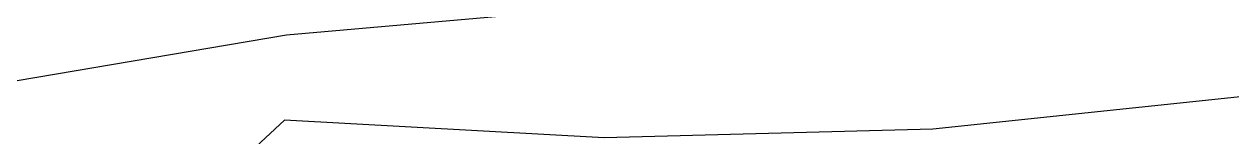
# Model space of a CAD drawing. Header units: inches. Extents: x 653559 to 669309, y 7245317 to 7256454.
# Drawn here: x 659850.1 to 659958.1, y 7253042.9 to 7253053.1 of the extents above; entities that cross this region are included whole.
import ezdxf

# ---------------------------------------------------------------- set-up
doc = ezdxf.new("R2010")
doc.units = ezdxf.units.IN
doc.header["$MEASUREMENT"] = 0
doc.layers.add('Alambrados', color=7, linetype='Continuous')
doc.layers.add('Reserva', color=92, linetype='Continuous')

msp = doc.modelspace()

# ---------------------------------------------------------------- linework, layer by layer
at = {"layer": 'Alambrados', "transparency": 33554613}
msp.add_lwpolyline([(658159.12, 7252901.59), (658494.83, 7253191.99), (658868.63, 7253157.07), (659146.13, 7252984.14), (659412.4, 7253216.12), (659541.1, 7253231.79), (659702.28, 7253176.07), (659720.54, 7253161.14), (659802.61, 7253040.02), (659873.57, 7253052.08), (660007.88, 7253063.99), (660119, 7253067.64), (660213.78, 7253057.95), (660438.25, 7252961.12), (660894.14, 7252757.24), (661157.29, 7252597.28), (661484.71, 7252396.53), (661569.38, 7252283.09), (661663.97, 7252124.34), (661646.74, 7252080.68), (661923.43, 7251778.86)], dxfattribs=at)
at = {"layer": 'Reserva', "transparency": 33554613}
msp.add_polyline3d([(660371.08, 7252979.33, 0), (660214.71, 7253045.21, 0), (660111.52, 7253062.67, 0), (659931.34, 7253043.62, 0), (659901.97, 7253042.83, 0), (659873.4, 7253044.42, 0), (659849.59, 7253022.19, 0), (659847.2, 7253009.49, 0), (659826.57, 7252987.27, 0), (659783.7, 7252962.66, 0), (659743.22, 7252931.7, 0), (659699.57, 7252881.7, 0), (659673.37, 7252844.39, 0), (659672.58, 7252836.19, 0), (659676.55, 7252818.46, 0), (659675.75, 7252802.32, 0), (659666.23, 7252786.98, 0), (659649.03, 7252773.75, 0), (659553.78, 7252729.03, 0), (659459.06, 7252689.87, 0), (659370.95, 7252665.53, 0)], dxfattribs=at)

doc.saveas('drawing.dxf')
